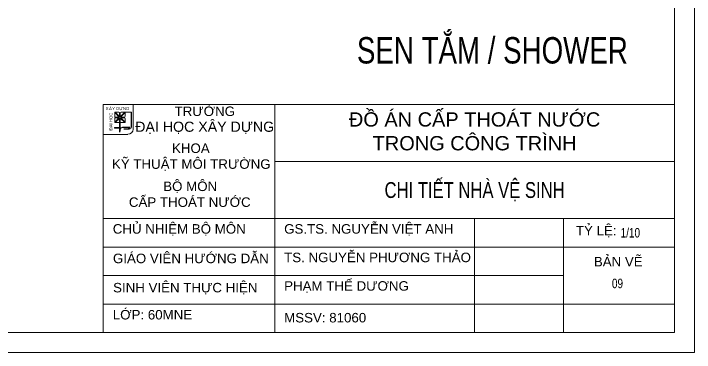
# Model space of a CAD drawing. Header units: millimetres. Extents: x -819040 to 60987, y -269988 to 131461.
# Drawn here: x -19748 to -6877, y -86083 to -79667 of the extents above; entities that cross this region are included whole.
import ezdxf
from ezdxf.enums import TextEntityAlignment as Align

# ---------------------------------------------------------------- set-up
doc = ezdxf.new("R2010")
doc.units = ezdxf.units.MM
for name, color, linetype, lineweight in [('GHI CHU', 51, 'Continuous', 9), ('KHUNG GIAY-A2', 7, 'Continuous', 9), ('KHUNG TEN', 7, 'Continuous', 9)]:
    doc.layers.add(name, color=color, linetype=linetype, lineweight=lineweight)
doc.styles.add('ARIANH', font='VnArialH.TTF')
doc.styles.get("Standard").update_dxf_attribs({"font": 'arial.ttf', "width": 0.75})
doc.styles.add('TCVN-10', font='arial.ttf', dxfattribs={"width": 0.75, "height": 10})

# ---------------------------------------------------------------- blocks, each defined once
blk = doc.blocks.new('ban_ve_chi_tiet_nha_ve_sinh')
at = {"layer": 'GHI CHU', "style": 'TCVN-10', "width": 0.75}
blk.add_text('SEN TẮM / SHOWER', height=100, dxfattribs=at).set_placement((7073.7, 759.2))
blk = doc.blocks.new('*U281')
at = {"layer": 'KHUNG TEN'}
for p, q in [((0, 2880), (-7200, 2880)), ((-7200, 0), (-7200, 2880)), ((-6823.5, 2880), (-7200, 2880)), ((-7200, 2503.1), (-7200, 2880)), ((-6823.5, 2880), (-6823.5, 2570)), ((-5040, 0), (-5040, 2880)), ((0, 2160), (0, 2880)), ((-7056.5, 2781.5), (-7005.6, 2781.5)), ((-7056.5, 2777.1), (-7056.5, 2781.5)), ((-7056.5, 2777.1), (-6998.4, 2719)), ((-7056.5, 2730.6), (-7056.5, 2777.1)), ((-7056.3, 2781.6), (-7005.4, 2781.6)), ((-7056.3, 2777.2), (-7056.3, 2781.6)), ((-7056.3, 2777.2), (-6998.2, 2719.1)), ((-7056.2, 2730.7), (-7056.3, 2777.2)), ((-7056.1, 2781.7), (-7005.2, 2781.7)), ((-7056.1, 2777.3), (-7056.1, 2781.7)), ((-7056.1, 2777.3), (-6998, 2719.3)), ((-7056.1, 2730.9), (-7056.1, 2777.3)), ((-7055.5, 2782.4), (-7004.6, 2782.4)), ((-7055.5, 2778), (-7055.5, 2782.4)), ((-7055.5, 2778), (-6997.4, 2719.9)), ((-7055.5, 2731.5), (-7055.5, 2778)), ((-7052.1, 2781.5), (-6994, 2723.4)), ((-7051.9, 2781.6), (-6993.8, 2723.6)), ((-7051.7, 2781.7), (-6993.6, 2723.7)), ((-7051.1, 2782.4), (-6993, 2724.4)), ((-6994.8, 2774.1), (-6991.2, 2769)), ((-6994.6, 2774.2), (-6990.9, 2769.1)), ((-6994.4, 2774.3), (-6990.8, 2769.3)), ((-6994, 2723.4), (-6994, 2769.8)), ((-6993.8, 2775), (-6990.2, 2769.9)), ((-6993.8, 2723.6), (-6993.8, 2770)), ((-6993.6, 2723.7), (-6993.6, 2770.1)), ((-6993, 2724.4), (-6993, 2770.8)), ((-6987.5, 2774.1), (-6991.2, 2769)), ((-6987.3, 2774.2), (-6990.9, 2769.1)), ((-6987.2, 2774.3), (-6990.8, 2769.3)), ((-6986.6, 2775), (-6990.2, 2769.9)), ((-6930.2, 2781.5), (-6988.4, 2723.4)), ((-6988.4, 2723.4), (-6988.4, 2769.8)), ((-6930, 2781.6), (-6988.1, 2723.6)), ((-6988.1, 2723.6), (-6988.1, 2770)), ((-6929.9, 2781.7), (-6988, 2723.7)), ((-6988, 2723.7), (-6988, 2770.1)), ((-6929.3, 2782.4), (-6987.4, 2724.4)), ((-6987.4, 2724.4), (-6987.4, 2770.8)), ((-6925.8, 2777.1), (-6983.9, 2719)), ((-6925.6, 2777.2), (-6983.7, 2719.1)), ((-6925.4, 2777.3), (-6983.5, 2719.3)), ((-6924.9, 2778), (-6983, 2719.9)), ((-6976.7, 2781.5), (-6847.4, 2781.5)), ((-6976.5, 2781.6), (-6847.2, 2781.6)), ((-6976.3, 2781.7), (-6847, 2781.7)), ((-6975.7, 2782.4), (-6846.4, 2782.4)), ((-6925.9, 2730.6), (-6925.8, 2777.1)), ((-6925.8, 2777.1), (-6925.8, 2781.5)), ((-6925.7, 2730.7), (-6925.6, 2777.2)), ((-6925.6, 2777.2), (-6925.6, 2781.6)), ((-6925.5, 2730.9), (-6925.4, 2777.3)), ((-6925.4, 2777.3), (-6925.4, 2781.7)), ((-6924.9, 2778), (-6924.9, 2782.4)), ((-6924.9, 2731.5), (-6924.9, 2778)), ((-6847.4, 2781.5), (-6847.4, 2595.2)), ((-6847.2, 2781.6), (-6847.2, 2595.3)), ((-6847, 2781.7), (-6847, 2595.5)), ((-6846.4, 2782.4), (-6846.4, 2596.1)), ((-7056.5, 2655.3), (-6998.4, 2713.4)), ((-7056.5, 2701.8), (-7056.5, 2655.3)), ((-7056.3, 2655.5), (-6998.2, 2713.5)), ((-7056.2, 2701.9), (-7056.3, 2655.5)), ((-7056.1, 2655.6), (-6998, 2713.7)), ((-7056.1, 2702.1), (-7056.1, 2655.6)), ((-7055.5, 2656.3), (-6997.4, 2714.3)), ((-7055.5, 2702.7), (-7055.5, 2656.3)), ((-7052.1, 2650.9), (-6994, 2709)), ((-7051.9, 2651.1), (-6993.8, 2709.1)), ((-7051.7, 2651.2), (-6993.6, 2709.2)), ((-7051.1, 2651.9), (-6993, 2709.9)), ((-7050.7, 2720.4), (-7044, 2716.1)), ((-7050.7, 2711.8), (-7044, 2716.1)), ((-7050.4, 2720.5), (-7043.8, 2716.2)), ((-7050.4, 2712), (-7043.8, 2716.2)), ((-7050.3, 2720.6), (-7043.6, 2716.4)), ((-7050.3, 2712.1), (-7043.6, 2716.4)), ((-7049.7, 2721.3), (-7043, 2717)), ((-7049.7, 2712.7), (-7043, 2717)), ((-6998.4, 2719), (-7048.5, 2719)), ((-6998.2, 2719.1), (-7048.3, 2719.1)), ((-6998, 2719.3), (-7048.1, 2719.3)), ((-6998.4, 2713.4), (-7048.1, 2713.4)), ((-6998.2, 2713.5), (-7047.9, 2713.6)), ((-6998, 2713.7), (-7047.7, 2713.7)), ((-6997.4, 2719.9), (-7047.5, 2719.9)), ((-6997.4, 2714.3), (-7047.2, 2714.4)), ((-6994, 2528.9), (-6994, 2709)), ((-6994, 2656.7), (-6991.3, 2660.4)), ((-6993.8, 2529), (-6993.8, 2709.1)), ((-6993.8, 2656.9), (-6991.1, 2660.6)), ((-6993.6, 2529.1), (-6993.6, 2709.2)), ((-6993.6, 2657), (-6990.9, 2660.7)), ((-6993, 2529.8), (-6993, 2709.9)), ((-6993, 2657.7), (-6990.3, 2661.3)), ((-6991.3, 2660.4), (-6985.6, 2655.1)), ((-6991.1, 2660.6), (-6985.4, 2655.2)), ((-6990.9, 2660.7), (-6985.2, 2655.4)), ((-6990.3, 2661.3), (-6984.7, 2656)), ((-6930.2, 2650.9), (-6988.4, 2709)), ((-6988.4, 2559.6), (-6988.4, 2709)), ((-6930, 2651.1), (-6988.1, 2709.1)), ((-6988.1, 2559.7), (-6988.1, 2709.1)), ((-6929.9, 2651.2), (-6988, 2709.2)), ((-6988, 2559.9), (-6988, 2709.2)), ((-6929.3, 2651.9), (-6987.4, 2709.9)), ((-6987.4, 2560.5), (-6987.4, 2709.9)), ((-6983.9, 2719), (-6937.5, 2719)), ((-6925.8, 2655.3), (-6983.9, 2713.4)), ((-6983.9, 2713.4), (-6937.5, 2713.4)), ((-6983.7, 2719.1), (-6937.3, 2719.1)), ((-6983.7, 2713.5), (-6937.3, 2713.6)), ((-6925.6, 2655.5), (-6983.7, 2713.5)), ((-6983.5, 2719.3), (-6937.1, 2719.2)), ((-6925.4, 2655.6), (-6983.5, 2713.7)), ((-6983.5, 2713.7), (-6937.1, 2713.7)), ((-6983, 2719.9), (-6936.5, 2719.9)), ((-6983, 2714.3), (-6936.5, 2714.4)), ((-6924.9, 2656.3), (-6983, 2714.3)), ((-6933.8, 2719.6), (-6938, 2716.3)), ((-6938, 2716.3), (-6933.8, 2712.8)), ((-6933.6, 2719.7), (-6937.8, 2716.4)), ((-6937.8, 2716.4), (-6933.6, 2713)), ((-6933.4, 2719.8), (-6937.6, 2716.5)), ((-6937.6, 2716.5), (-6933.4, 2713.1)), ((-6932.8, 2720.5), (-6937, 2717.2)), ((-6937, 2717.2), (-6932.8, 2713.8)), ((-6925.9, 2701.8), (-6925.8, 2655.3)), ((-6925.7, 2701.9), (-6925.6, 2655.5)), ((-6925.5, 2702.1), (-6925.4, 2655.6)), ((-6924.9, 2702.7), (-6924.9, 2656.3)), ((-6994, 2588.5), (-7058.4, 2588.5)), ((-7058.4, 2582.3), (-7058.4, 2588.5)), ((-6994, 2582.3), (-7058.4, 2582.3)), ((-6993.8, 2588.6), (-7058.2, 2588.6)), ((-7058.2, 2582.4), (-7058.2, 2588.6)), ((-6993.8, 2582.4), (-7058.2, 2582.4)), ((-6993.6, 2588.7), (-7058, 2588.7)), ((-7058, 2582.6), (-7058, 2588.7)), ((-6993.6, 2582.6), (-7058, 2582.6)), ((-6993, 2589.4), (-7057.4, 2589.4)), ((-7057.4, 2583.2), (-7057.4, 2589.4)), ((-6993, 2583.2), (-7057.4, 2583.2)), ((-7056.5, 2655.3), (-7056.5, 2650.9)), ((-7056.5, 2650.9), (-7005.6, 2650.9)), ((-7056.3, 2655.5), (-7056.3, 2651.1)), ((-7056.3, 2651.1), (-7005.4, 2651.1)), ((-7056.1, 2655.6), (-7056.1, 2651.2)), ((-7056.1, 2651.2), (-7005.2, 2651.2)), ((-7055.5, 2656.3), (-7055.5, 2651.9)), ((-7055.5, 2651.9), (-7004.6, 2651.9)), ((-6985.5, 2574.2), (-6993.8, 2529)), ((-6985.3, 2574.3), (-6993.6, 2529.1)), ((-6984.7, 2575), (-6993, 2529.8)), ((-6976.7, 2650.9), (-6925.8, 2650.9)), ((-6976.5, 2651.1), (-6925.6, 2651.1)), ((-6976.3, 2651.2), (-6925.4, 2651.2)), ((-6975.7, 2651.9), (-6924.9, 2651.9)), ((-6865.3, 2591), (-6959.7, 2591)), ((-6865.1, 2591.1), (-6959.5, 2591.2)), ((-6864.9, 2591.3), (-6959.4, 2591.3)), ((-6864.3, 2591.9), (-6958.8, 2592)), ((-6888.4, 2574.9), (-6942.3, 2570.5)), ((-6888.2, 2575), (-6942.1, 2570.7)), ((-6888, 2575.1), (-6941.9, 2570.8)), ((-6887.4, 2575.8), (-6941.3, 2571.5)), ((-6925.8, 2655.3), (-6925.8, 2650.9)), ((-6925.6, 2655.5), (-6925.6, 2651.1)), ((-6925.4, 2655.6), (-6925.4, 2651.2)), ((-6924.9, 2656.3), (-6924.9, 2651.9)), ((-6890.4, 2503.1), (-7200, 2503.1)), ((-6985.7, 2574), (-6994, 2528.9)), ((-6872.1, 2570.5), (-6942.3, 2570.5)), ((-6871.9, 2570.7), (-6942.1, 2570.7)), ((-6871.7, 2570.8), (-6941.9, 2570.8)), ((-6871.1, 2571.5), (-6941.3, 2571.5)), ((0, 2160), (-5040, 2160)), ((0, 1440), (0, 2160)), ((-7200, 1440), (0, 1440)), ((-2520, 0), (-2520, 1440)), ((-1401.2, 0), (-1401.2, 1440)), ((0, 1080), (0, 1440)), ((-7200, 1080), (0, 1080)), ((0, 360), (0, 1080)), ((-7200, 720), (-1401.2, 720)), ((-7200, 360), (0, 360)), ((0, 0), (0, 360)), ((-5040, 0), (-7200, 0)), ((-2520, 0), (-5040, 0)), ((-1440, 0), (-2520, 0)), ((0, 0), (-1440, 0))]:
    blk.add_line(p, q, dxfattribs=at)
for points in [[(0, 0), (0, 1440), (-7200, 1440), (-7200, 0)], [(-7200, 0), (0, 0)]]:
    blk.add_lwpolyline(points, dxfattribs=at)
for centre, radius, start, end in [((-7005.6, 2769.8), 11.7, 0.04901, 89.95099), ((-7005.4, 2770), 11.7, 0.04901, 89.95099), ((-7005.2, 2770.1), 11.7, 0.04901, 89.95099), ((-7004.7, 2770.8), 11.7, 0.04901, 89.95099), ((-6976.7, 2769.8), 11.7, 90.04901, 179.95099), ((-6976.5, 2770), 11.7, 90.04901, 179.95099), ((-6976.3, 2770.1), 11.7, 90.04901, 179.95099), ((-6975.7, 2770.8), 11.7, 90.04901, 179.95099), ((-7043.7, 2731.1), 12.7, 182.08998, 237.073), ((-7044.8, 2701.8), 11.7, 117.54403, 179.90286), ((-7043.5, 2731.2), 12.7, 182.08998, 237.073), ((-7044.6, 2701.9), 11.7, 117.54403, 179.90286), ((-7043.3, 2731.3), 12.7, 182.08998, 237.073), ((-7044.4, 2702), 11.7, 117.54403, 179.90286), ((-7042.7, 2732), 12.7, 182.08998, 237.073), ((-7043.8, 2702.7), 11.7, 117.54403, 179.90286), ((-7005.6, 2662.6), 11.7, 270.04901, 359.95099), ((-7005.4, 2662.7), 11.7, 270.04901, 359.95099), ((-7005.2, 2662.8), 11.7, 270.04901, 359.95099), ((-7004.7, 2663.5), 11.7, 270.04901, 359.95099), ((-6976.7, 2662.6), 11.7, 180.04901, 269.95099), ((-6976.5, 2662.7), 11.7, 180.04901, 269.95099), ((-6976.3, 2662.8), 11.7, 180.04901, 269.95099), ((-6975.7, 2663.5), 11.7, 180.04901, 269.95099), ((-6937.5, 2730.6), 11.7, 270.00089, 359.90286), ((-6937.5, 2701.8), 11.7, 0.09714, 89.99911), ((-6937.3, 2730.8), 11.7, 270.00089, 359.90286), ((-6937.3, 2701.9), 11.7, 0.09714, 89.99911), ((-6937.1, 2730.9), 11.7, 270.00089, 359.90286), ((-6937.1, 2702), 11.7, 0.09714, 89.99911), ((-6936.5, 2731.6), 11.7, 270.00089, 359.90286), ((-6936.5, 2702.7), 11.7, 0.09714, 89.99911), ((-6959.8, 2562.7), 28.3, 89.98706, 156.39938), ((-6959.5, 2562.8), 28.3, 89.98706, 156.39938), ((-6959.4, 2563), 28.3, 89.98706, 156.39938), ((-6958.8, 2563.6), 28.3, 89.98706, 156.39938), ((-6888.4, 2599.4), 24.5, 270, 339.99897), ((-6888.2, 2599.5), 24.5, 270, 339.99897), ((-6888, 2599.7), 24.5, 270, 339.99897), ((-6887.4, 2600.3), 24.5, 270, 339.99897), ((-6872.1, 2595.2), 24.7, 270, 0), ((-6871.9, 2595.3), 24.7, 270, 0), ((-6871.7, 2595.5), 24.7, 270, 0), ((-6871.1, 2596.1), 24.7, 270, 0), ((-6890.1, 2569.3), 65.9, 270, 0)]:
    blk.add_arc(centre, radius, start, end, dxfattribs=at)
at = {"layer": 'KHUNG TEN', "style": 'ARIANH'}
for s, height, p in [('x   y dùng', 38.99, (-7171, 2809.6)), ('¢', 39, (-7127.8, 2808.8))]:
    blk.add_text(s, height=height, dxfattribs=at).set_placement(p)
blk.add_text('®¹i häc', height=38.99, rotation=90, dxfattribs=at).set_placement((-7084.8, 2550.7))
for s, insert, char_height, width, attachment_point in [('{\\fArial|b0|i0|c0|p34;TRƯỜNG}', (-6301.3, 2854.4), 120, 7638.537, 1), ('{\\fArial|b0|i0|c0|p34;ĐỒ ÁN CẤP THOÁT NƯỚC\\PTRONG CÔNG TRÌNH}', (-2520, 2540), 180, 5040, 5), ('{\\fArial|b0|i0|c0|p34;ĐẠI HỌC XÂY DỰNG}', (-6798, 2663.2), 128, 7638.537, 1), ('\\pi796.03087;{\\fArial|b0|i0|c0|p34;KHOA\\P\\pi38.66388;KỸ THUẬT MÔI TRƯỜNG }', (-7129.9, 2387.9), 120, 2055.118, 1), ('\\pi657.88068;{\\fArial|b0|i0|c0|p34;BỘ MÔN \\P\\pi224.82474;CẤP THOÁT NƯỚC}', (-7102.3, 1907.2), 120, 1969.622, 1), ('{\\fArial|b0|i0|c0|p34;CHỦ NHIỆM BỘ MÔN}', (-7080.5, 1369.3), 120, 2368.22, 1), ('{\\fArial|b0|i0|c0|p34;GS.TS. NGUYỄN VIỆT ANH}', (-4920.5, 1369.3), 120, 2368.22, 1), ('{\\fArial|b0|i0|c0|p34;TỶ LỆ:}', (-1243.3, 1347.7), 120, 1287.178, 1), ('{\\fArial|b0|i0|c0|p34;GIÁO VIÊN HƯỚNG DẪN}', (-7078.3, 996.6), 120, 2368.22, 1), ('{\\fArial|b0|i0|c0|p34;TS. NGUYỄN PHƯƠNG THẢO}', (-4920.5, 1009.3), 120, 2537.357, 1), ('{\\fArial|b0|i0|c0|p34;BẢN VẼ }', (-1016.8, 956.1), 120, 1287.178, 1), ('{\\fArial|b0|i0|c0|p34;SINH VIÊN THỰC HIỆN}', (-7076.4, 627.6), 120, 2368.22, 1), ('{\\fArial|b0|i0|c0|p34;PHẠM THẾ DƯƠNG}', (-4920.5, 649.3), 120, 2368.22, 1), ('L{\\fArial|b0|i0|c0|p34;Ớ}P: 60MNE', (-7080.6, 285.7), 120, 2368.22, 1), ('MSSV: 81060', (-4920.5, 248.4), 120, 2368.22, 1)]:
    blk.add_mtext(s, dxfattribs=dict(at, insert=insert, char_height=char_height, width=width, attachment_point=attachment_point))
at = {"layer": 'KHUNG TEN', "width": 0.75}
blk.add_attdef('TEN_BAN_VE', text='', height=200, dxfattribs=at).set_placement((-2520, 1800), align=Align.MIDDLE_CENTER)
at = {"layer": 'KHUNG TEN', "style": 'TCVN-10', "width": 0.75}
for tag, p in [('TY_LE', (-679.3, 1200.6)), ('STT', (-789.3, 560.6)), ('NGAY_HOAN_THANH', (-1271.2, 120.6))]:
    blk.add_attdef(tag, p, '', height=120, dxfattribs=at)

msp = doc.modelspace()

# ---------------------------------------------------------------- linework, layer by layer
at = {"layer": 'KHUNG GIAY-A2'}
for points in [[(-51427.5, -86083.2), (-6877.5, -86083.2), (-6877.5, -54583.2), (-51427.5, -54583.2)], [(-49552.5, -85708.2), (-7252.5, -85708.2), (-7252.5, -54958.2), (-49552.5, -54958.2)]]:
    msp.add_lwpolyline(points, close=True, dxfattribs=at)

# ---------------------------------------------------------------- block references
at = {"layer": 'GHI CHU', "xscale": 5, "yscale": 5, "zscale": 5}
msp.add_blockref('ban_ve_chi_tiet_nha_ve_sinh', (-48626.5, -84408.2), dxfattribs=at)
at = {"layer": 'GHI CHU', "xscale": 1.5, "yscale": 1.5, "zscale": 1.5}
msp.add_blockref('*U281', (-7252.5, -85708.2), dxfattribs=at).add_auto_attribs({'TY_LE': '1/10', 'STT': '09', 'TEN_BAN_VE': 'CHI TIẾT NHÀ VỆ SINH'})

doc.saveas('drawing.dxf')
